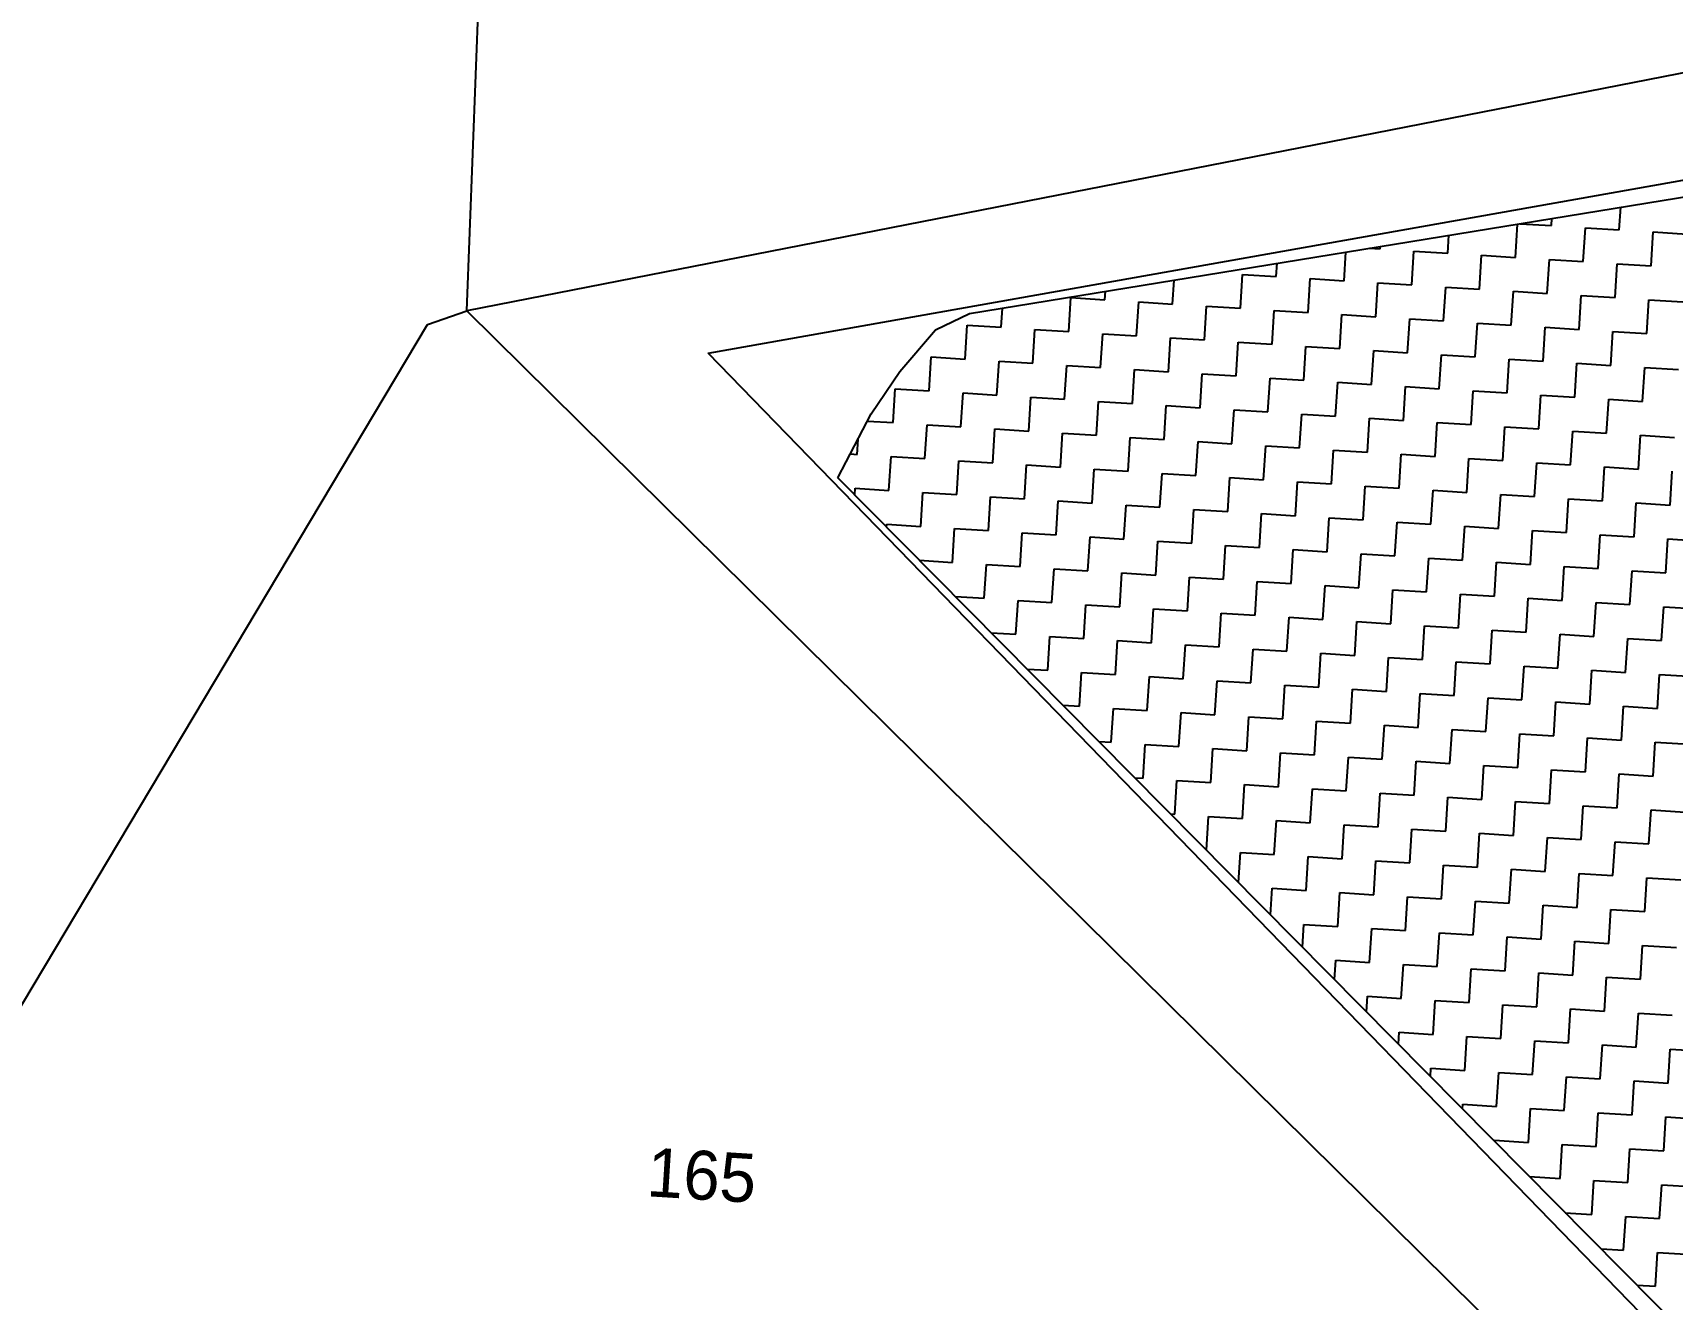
# Model space of a CAD drawing. Header units: metres. Extents: x 278801 to 279668, y 2074665 to 2075564.
# Drawn here: x 279489.3 to 279545.5, y 2075069.1 to 2075112.5 of the extents above; entities that cross this region are included whole.
import ezdxf
from ezdxf.enums import TextEntityAlignment as Align

# ---------------------------------------------------------------- set-up
doc = ezdxf.new("R2010")
doc.units = ezdxf.units.M
for name, color, linetype in [('POLY_HATCH', 12, 'Continuous'), ('POLY_PARCEL', 6, 'Continuous'), ('POLY_ROAD', 30, 'Continuous'), ('TEXT_PARCEL', 7, 'Continuous')]:
    doc.layers.add(name, color=color, linetype=linetype)
doc.styles.add('TEXT_MAP', font='', dxfattribs={"height": 1.8})
doc.styles.get('TEXT_MAP').set_extended_font_data('Kruti Dev 050')

msp = doc.modelspace()

# ---------------------------------------------------------------- linework, layer by layer
at = {"layer": 'POLY_HATCH'}
for p, q in [((279521.397, 2075102.911), (279554.375, 2075108.286)), ((279520.228, 2075102.354), (279521.397, 2075102.911)), ((279519.004, 2075100.919), (279520.228, 2075102.354)), ((279518.031, 2075099.468), (279519.004, 2075100.919)), ((279516.886, 2075097.272), (279518.031, 2075099.468)), ((279553.365, 2075060.42), (279516.886, 2075097.272))]:
    msp.add_line(p, q, dxfattribs=at)
at = {"layer": 'POLY_HATCH', "linetype": 'Continuous'}
for p, q in [((279543.69, 2075105.778), (279543.738, 2075106.553)), ((279540.131, 2075104.833), (279540.202, 2075105.976)), ((279540.286, 2075105.99), (279541.366, 2075105.923)), ((279541.366, 2075105.923), (279541.381, 2075106.168)), ((279542.455, 2075104.688), (279542.528, 2075105.85)), ((279542.528, 2075105.85), (279543.69, 2075105.778)), ((279537.807, 2075104.978), (279537.846, 2075105.592)), ((279544.779, 2075104.543), (279544.852, 2075105.705)), ((279544.852, 2075105.705), (279546.013, 2075105.633)), ((279534.249, 2075104.034), (279534.31, 2075105.016)), ((279535.11, 2075105.146), (279535.483, 2075105.123)), ((279535.483, 2075105.123), (279535.489, 2075105.208)), ((279536.573, 2075103.889), (279536.645, 2075105.051)), ((279536.645, 2075105.051), (279537.807, 2075104.978)), ((279538.897, 2075103.744), (279538.969, 2075104.906)), ((279538.969, 2075104.906), (279540.131, 2075104.833)), ((279541.221, 2075103.599), (279541.293, 2075104.761)), ((279541.293, 2075104.761), (279542.455, 2075104.688)), ((279530.691, 2075103.089), (279530.763, 2075104.251)), ((279530.763, 2075104.251), (279531.925, 2075104.179)), ((279531.925, 2075104.179), (279531.953, 2075104.632)), ((279543.545, 2075103.454), (279543.617, 2075104.616)), ((279543.617, 2075104.616), (279544.779, 2075104.543)), ((279526.043, 2075103.379), (279526.061, 2075103.672)), ((279528.367, 2075103.234), (279528.418, 2075104.056)), ((279533.014, 2075102.944), (279533.087, 2075104.106)), ((279533.087, 2075104.106), (279534.249, 2075104.034)), ((279535.338, 2075102.799), (279535.411, 2075103.961)), ((279535.411, 2075103.961), (279536.573, 2075103.889)), ((279537.662, 2075102.654), (279537.735, 2075103.816)), ((279537.735, 2075103.816), (279538.897, 2075103.744)), ((279539.986, 2075102.509), (279540.059, 2075103.671)), ((279540.059, 2075103.671), (279541.221, 2075103.599)), ((279522.484, 2075102.435), (279522.526, 2075103.095)), ((279524.808, 2075102.29), (279524.881, 2075103.452)), ((279524.881, 2075103.452), (279526.043, 2075103.379)), ((279527.132, 2075102.145), (279527.205, 2075103.307)), ((279527.205, 2075103.307), (279528.367, 2075103.234)), ((279529.456, 2075102), (279529.529, 2075103.162)), ((279529.529, 2075103.162), (279530.691, 2075103.089)), ((279531.78, 2075101.855), (279531.852, 2075103.017)), ((279531.852, 2075103.017), (279533.014, 2075102.944)), ((279542.31, 2075102.364), (279542.383, 2075103.526)), ((279542.383, 2075103.526), (279543.545, 2075103.454)), ((279544.634, 2075102.219), (279544.707, 2075103.381)), ((279544.707, 2075103.381), (279545.869, 2075103.309)), ((279521.25, 2075101.345), (279521.322, 2075102.507)), ((279521.322, 2075102.507), (279522.484, 2075102.435)), ((279534.104, 2075101.71), (279534.176, 2075102.872)), ((279534.176, 2075102.872), (279535.338, 2075102.799)), ((279536.428, 2075101.565), (279536.5, 2075102.727)), ((279536.5, 2075102.727), (279537.662, 2075102.654)), ((279538.752, 2075101.42), (279538.824, 2075102.582)), ((279538.824, 2075102.582), (279539.986, 2075102.509)), ((279523.574, 2075101.2), (279523.646, 2075102.362)), ((279523.646, 2075102.362), (279524.808, 2075102.29)), ((279525.898, 2075101.055), (279525.97, 2075102.217)), ((279525.97, 2075102.217), (279527.132, 2075102.145)), ((279528.222, 2075100.91), (279528.294, 2075102.072)), ((279528.294, 2075102.072), (279529.456, 2075102)), ((279530.546, 2075100.765), (279530.618, 2075101.927)), ((279530.618, 2075101.927), (279531.78, 2075101.855)), ((279541.076, 2075101.275), (279541.148, 2075102.437)), ((279541.148, 2075102.437), (279542.31, 2075102.364)), ((279543.4, 2075101.13), (279543.472, 2075102.292)), ((279543.472, 2075102.292), (279544.634, 2075102.219)), ((279520.015, 2075100.256), (279520.088, 2075101.418)), ((279520.088, 2075101.418), (279521.25, 2075101.345)), ((279532.869, 2075100.62), (279532.942, 2075101.782)), ((279532.942, 2075101.782), (279534.104, 2075101.71)), ((279535.193, 2075100.475), (279535.266, 2075101.637)), ((279535.266, 2075101.637), (279536.428, 2075101.565)), ((279537.517, 2075100.33), (279537.59, 2075101.492)), ((279537.59, 2075101.492), (279538.752, 2075101.42)), ((279539.841, 2075100.185), (279539.914, 2075101.347)), ((279539.914, 2075101.347), (279541.076, 2075101.275)), ((279522.339, 2075100.111), (279522.412, 2075101.273)), ((279522.412, 2075101.273), (279523.574, 2075101.2)), ((279524.663, 2075099.966), (279524.736, 2075101.128)), ((279524.736, 2075101.128), (279525.898, 2075101.055)), ((279526.987, 2075099.821), (279527.06, 2075100.983)), ((279527.06, 2075100.983), (279528.222, 2075100.91)), ((279529.311, 2075099.676), (279529.384, 2075100.838)), ((279529.384, 2075100.838), (279530.546, 2075100.765)), ((279542.165, 2075100.04), (279542.238, 2075101.202)), ((279542.238, 2075101.202), (279543.4, 2075101.13)), ((279544.489, 2075099.895), (279544.562, 2075101.057)), ((279544.562, 2075101.057), (279545.724, 2075100.985)), ((279518.781, 2075099.166), (279518.853, 2075100.328)), ((279518.853, 2075100.328), (279520.015, 2075100.256)), ((279531.635, 2075099.531), (279531.708, 2075100.693)), ((279531.708, 2075100.693), (279532.869, 2075100.62)), ((279533.959, 2075099.386), (279534.031, 2075100.548)), ((279534.031, 2075100.548), (279535.193, 2075100.475)), ((279536.283, 2075099.241), (279536.355, 2075100.403)), ((279536.355, 2075100.403), (279537.517, 2075100.33)), ((279538.607, 2075099.096), (279538.679, 2075100.258)), ((279538.679, 2075100.258), (279539.841, 2075100.185)), ((279521.105, 2075099.021), (279521.177, 2075100.183)), ((279521.177, 2075100.183), (279522.339, 2075100.111)), ((279523.429, 2075098.876), (279523.501, 2075100.038)), ((279523.501, 2075100.038), (279524.663, 2075099.966)), ((279525.753, 2075098.731), (279525.825, 2075099.893)), ((279525.825, 2075099.893), (279526.987, 2075099.821)), ((279528.077, 2075098.586), (279528.149, 2075099.748)), ((279528.149, 2075099.748), (279529.311, 2075099.676)), ((279540.931, 2075098.951), (279541.003, 2075100.113)), ((279541.003, 2075100.113), (279542.165, 2075100.04)), ((279543.255, 2075098.806), (279543.327, 2075099.968)), ((279543.327, 2075099.968), (279544.489, 2075099.895)), ((279517.902, 2075099.221), (279518.781, 2075099.166)), ((279519.87, 2075097.932), (279519.943, 2075099.094)), ((279519.943, 2075099.094), (279521.105, 2075099.021)), ((279530.401, 2075098.441), (279530.473, 2075099.603)), ((279530.473, 2075099.603), (279531.635, 2075099.531)), ((279532.725, 2075098.296), (279532.797, 2075099.458)), ((279532.797, 2075099.458), (279533.959, 2075099.386)), ((279535.048, 2075098.151), (279535.121, 2075099.313)), ((279535.121, 2075099.313), (279536.283, 2075099.241)), ((279537.372, 2075098.006), (279537.445, 2075099.168)), ((279537.445, 2075099.168), (279538.607, 2075099.096)), ((279517.547, 2075098.077), (279517.579, 2075098.602)), ((279522.194, 2075097.787), (279522.267, 2075098.949)), ((279522.267, 2075098.949), (279523.429, 2075098.876)), ((279524.518, 2075097.642), (279524.591, 2075098.804)), ((279524.591, 2075098.804), (279525.753, 2075098.731)), ((279526.842, 2075097.497), (279526.915, 2075098.659)), ((279526.915, 2075098.659), (279528.077, 2075098.586)), ((279529.166, 2075097.352), (279529.239, 2075098.514)), ((279529.239, 2075098.514), (279530.401, 2075098.441)), ((279539.696, 2075097.861), (279539.769, 2075099.023)), ((279539.769, 2075099.023), (279540.931, 2075098.951)), ((279542.02, 2075097.716), (279542.093, 2075098.878)), ((279542.093, 2075098.878), (279543.255, 2075098.806)), ((279544.344, 2075097.572), (279544.417, 2075098.733)), ((279544.417, 2075098.733), (279545.579, 2075098.661)), ((279517.313, 2075098.091), (279517.547, 2075098.077)), ((279518.636, 2075096.842), (279518.709, 2075098.004)), ((279518.709, 2075098.004), (279519.87, 2075097.932)), ((279531.49, 2075097.207), (279531.563, 2075098.369)), ((279531.563, 2075098.369), (279532.725, 2075098.296)), ((279533.814, 2075097.062), (279533.886, 2075098.224)), ((279533.886, 2075098.224), (279535.048, 2075098.151)), ((279536.138, 2075096.917), (279536.21, 2075098.079)), ((279536.21, 2075098.079), (279537.372, 2075098.006)), ((279520.96, 2075096.697), (279521.032, 2075097.859)), ((279521.032, 2075097.859), (279522.194, 2075097.787)), ((279523.284, 2075096.552), (279523.356, 2075097.714)), ((279523.356, 2075097.714), (279524.518, 2075097.642)), ((279525.608, 2075096.407), (279525.68, 2075097.569)), ((279525.68, 2075097.569), (279526.842, 2075097.497)), ((279527.932, 2075096.262), (279528.004, 2075097.424)), ((279528.004, 2075097.424), (279529.166, 2075097.352)), ((279538.462, 2075096.772), (279538.534, 2075097.934)), ((279538.534, 2075097.934), (279539.696, 2075097.861)), ((279540.786, 2075096.627), (279540.858, 2075097.789)), ((279540.858, 2075097.789), (279542.02, 2075097.716)), ((279543.11, 2075096.482), (279543.182, 2075097.644)), ((279543.182, 2075097.644), (279544.344, 2075097.572)), ((279545.434, 2075096.337), (279545.506, 2075097.499)), ((279517.46, 2075096.692), (279517.474, 2075096.915)), ((279517.474, 2075096.915), (279518.636, 2075096.842)), ((279530.256, 2075096.117), (279530.328, 2075097.279)), ((279530.328, 2075097.279), (279531.49, 2075097.207)), ((279532.58, 2075095.972), (279532.652, 2075097.134)), ((279532.652, 2075097.134), (279533.814, 2075097.062)), ((279534.903, 2075095.827), (279534.976, 2075096.989)), ((279534.976, 2075096.989), (279536.138, 2075096.917)), ((279537.227, 2075095.683), (279537.3, 2075096.844)), ((279537.3, 2075096.844), (279538.462, 2075096.772)), ((279519.725, 2075095.608), (279519.798, 2075096.77)), ((279519.798, 2075096.77), (279520.96, 2075096.697)), ((279522.049, 2075095.463), (279522.122, 2075096.625)), ((279522.122, 2075096.625), (279523.284, 2075096.552)), ((279524.373, 2075095.318), (279524.446, 2075096.48)), ((279524.446, 2075096.48), (279525.608, 2075096.407)), ((279526.697, 2075095.173), (279526.77, 2075096.335)), ((279526.77, 2075096.335), (279527.932, 2075096.262)), ((279539.551, 2075095.538), (279539.624, 2075096.699)), ((279539.624, 2075096.699), (279540.786, 2075096.627)), ((279541.875, 2075095.393), (279541.948, 2075096.555)), ((279541.948, 2075096.555), (279543.11, 2075096.482)), ((279544.199, 2075095.248), (279544.272, 2075096.41)), ((279544.272, 2075096.41), (279545.434, 2075096.337)), ((279529.021, 2075095.028), (279529.094, 2075096.19)), ((279529.094, 2075096.19), (279530.256, 2075096.117)), ((279531.345, 2075094.883), (279531.418, 2075096.045)), ((279531.418, 2075096.045), (279532.58, 2075095.972)), ((279533.669, 2075094.738), (279533.742, 2075095.9)), ((279533.742, 2075095.9), (279534.903, 2075095.827)), ((279535.993, 2075094.593), (279536.065, 2075095.755)), ((279536.065, 2075095.755), (279537.227, 2075095.683)), ((279518.557, 2075095.583), (279518.564, 2075095.68)), ((279518.564, 2075095.68), (279519.725, 2075095.608)), ((279520.815, 2075094.373), (279520.887, 2075095.535)), ((279520.887, 2075095.535), (279522.049, 2075095.463)), ((279523.139, 2075094.228), (279523.211, 2075095.39)), ((279523.211, 2075095.39), (279524.373, 2075095.318)), ((279525.463, 2075094.083), (279525.535, 2075095.245)), ((279525.535, 2075095.245), (279526.697, 2075095.173)), ((279538.317, 2075094.448), (279538.389, 2075095.61)), ((279538.389, 2075095.61), (279539.551, 2075095.538)), ((279540.641, 2075094.303), (279540.713, 2075095.465)), ((279540.713, 2075095.465), (279541.875, 2075095.393)), ((279542.965, 2075094.158), (279543.037, 2075095.32)), ((279543.037, 2075095.32), (279544.199, 2075095.248)), ((279545.289, 2075094.013), (279545.361, 2075095.175)), ((279545.361, 2075095.175), (279546.523, 2075095.103)), ((279527.787, 2075093.938), (279527.859, 2075095.1)), ((279527.859, 2075095.1), (279529.021, 2075095.028)), ((279530.111, 2075093.793), (279530.183, 2075094.955)), ((279530.183, 2075094.955), (279531.345, 2075094.883)), ((279532.435, 2075093.649), (279532.507, 2075094.81)), ((279532.507, 2075094.81), (279533.669, 2075094.738)), ((279534.759, 2075093.504), (279534.831, 2075094.666)), ((279534.831, 2075094.666), (279535.993, 2075094.593)), ((279519.686, 2075094.444), (279520.815, 2075094.373)), ((279521.904, 2075093.139), (279521.977, 2075094.301)), ((279521.977, 2075094.301), (279523.139, 2075094.228)), ((279524.228, 2075092.994), (279524.301, 2075094.156)), ((279524.301, 2075094.156), (279525.463, 2075094.083)), ((279526.552, 2075092.849), (279526.625, 2075094.011)), ((279526.625, 2075094.011), (279527.787, 2075093.938)), ((279537.082, 2075093.359), (279537.155, 2075094.521)), ((279537.155, 2075094.521), (279538.317, 2075094.448)), ((279539.406, 2075093.214), (279539.479, 2075094.376)), ((279539.479, 2075094.376), (279540.641, 2075094.303)), ((279541.73, 2075093.069), (279541.803, 2075094.231)), ((279541.803, 2075094.231), (279542.965, 2075094.158)), ((279544.054, 2075092.924), (279544.127, 2075094.086)), ((279544.127, 2075094.086), (279545.289, 2075094.013)), ((279528.876, 2075092.704), (279528.949, 2075093.866)), ((279528.949, 2075093.866), (279530.111, 2075093.793)), ((279531.2, 2075092.559), (279531.273, 2075093.721)), ((279531.273, 2075093.721), (279532.435, 2075093.649)), ((279533.524, 2075092.414), (279533.597, 2075093.576)), ((279533.597, 2075093.576), (279534.759, 2075093.504)), ((279520.916, 2075093.201), (279521.904, 2075093.139)), ((279522.994, 2075091.904), (279523.066, 2075093.066)), ((279523.066, 2075093.066), (279524.228, 2075092.994)), ((279525.318, 2075091.76), (279525.39, 2075092.921)), ((279525.39, 2075092.921), (279526.552, 2075092.849)), ((279535.848, 2075092.269), (279535.92, 2075093.431)), ((279535.92, 2075093.431), (279537.082, 2075093.359)), ((279538.172, 2075092.124), (279538.244, 2075093.286)), ((279538.244, 2075093.286), (279539.406, 2075093.214)), ((279540.496, 2075091.979), (279540.568, 2075093.141)), ((279540.568, 2075093.141), (279541.73, 2075093.069)), ((279542.82, 2075091.834), (279542.892, 2075092.996)), ((279542.892, 2075092.996), (279544.054, 2075092.924)), ((279527.642, 2075091.615), (279527.714, 2075092.776)), ((279527.714, 2075092.776), (279528.876, 2075092.704)), ((279529.966, 2075091.47), (279530.038, 2075092.632)), ((279530.038, 2075092.632), (279531.2, 2075092.559)), ((279532.29, 2075091.325), (279532.362, 2075092.487)), ((279532.362, 2075092.487), (279533.524, 2075092.414)), ((279534.614, 2075091.18), (279534.686, 2075092.342)), ((279534.686, 2075092.342), (279535.848, 2075092.269)), ((279545.144, 2075091.689), (279545.216, 2075092.851)), ((279545.216, 2075092.851), (279546.378, 2075092.779)), ((279522.147, 2075091.957), (279522.994, 2075091.904)), ((279524.083, 2075090.67), (279524.156, 2075091.832)), ((279524.156, 2075091.832), (279525.318, 2075091.76)), ((279536.937, 2075091.035), (279537.01, 2075092.197)), ((279537.01, 2075092.197), (279538.172, 2075092.124)), ((279539.261, 2075090.89), (279539.334, 2075092.052)), ((279539.334, 2075092.052), (279540.496, 2075091.979)), ((279541.585, 2075090.745), (279541.658, 2075091.907)), ((279541.658, 2075091.907), (279542.82, 2075091.834)), ((279543.909, 2075090.6), (279543.982, 2075091.762)), ((279543.982, 2075091.762), (279545.144, 2075091.689)), ((279526.407, 2075090.525), (279526.48, 2075091.687)), ((279526.48, 2075091.687), (279527.642, 2075091.615)), ((279528.731, 2075090.38), (279528.804, 2075091.542)), ((279528.804, 2075091.542), (279529.966, 2075091.47)), ((279531.055, 2075090.235), (279531.128, 2075091.397)), ((279531.128, 2075091.397), (279532.29, 2075091.325)), ((279533.379, 2075090.09), (279533.452, 2075091.252)), ((279533.452, 2075091.252), (279534.614, 2075091.18)), ((279523.378, 2075090.714), (279524.083, 2075090.67)), ((279535.703, 2075089.945), (279535.775, 2075091.107)), ((279535.775, 2075091.107), (279536.937, 2075091.035)), ((279538.027, 2075089.8), (279538.099, 2075090.962)), ((279538.099, 2075090.962), (279539.261, 2075090.89)), ((279540.351, 2075089.655), (279540.423, 2075090.817)), ((279540.423, 2075090.817), (279541.585, 2075090.745)), ((279542.675, 2075089.51), (279542.747, 2075090.672)), ((279542.747, 2075090.672), (279543.909, 2075090.6)), ((279525.173, 2075089.436), (279525.245, 2075090.598)), ((279525.245, 2075090.598), (279526.407, 2075090.525)), ((279527.497, 2075089.291), (279527.569, 2075090.453)), ((279527.569, 2075090.453), (279528.731, 2075090.38)), ((279529.821, 2075089.146), (279529.893, 2075090.308)), ((279529.893, 2075090.308), (279531.055, 2075090.235)), ((279532.145, 2075089.001), (279532.217, 2075090.163)), ((279532.217, 2075090.163), (279533.379, 2075090.09)), ((279544.999, 2075089.365), (279545.071, 2075090.527)), ((279545.071, 2075090.527), (279546.233, 2075090.455)), ((279534.469, 2075088.856), (279534.541, 2075090.018)), ((279534.541, 2075090.018), (279535.703, 2075089.945)), ((279536.792, 2075088.711), (279536.865, 2075089.873)), ((279536.865, 2075089.873), (279538.027, 2075089.8)), ((279539.116, 2075088.566), (279539.189, 2075089.728)), ((279539.189, 2075089.728), (279540.351, 2075089.655)), ((279541.44, 2075088.421), (279541.513, 2075089.583)), ((279541.513, 2075089.583), (279542.675, 2075089.51)), ((279524.608, 2075089.471), (279525.173, 2075089.436)), ((279526.262, 2075088.201), (279526.335, 2075089.363)), ((279526.335, 2075089.363), (279527.497, 2075089.291)), ((279528.586, 2075088.056), (279528.659, 2075089.218)), ((279528.659, 2075089.218), (279529.821, 2075089.146)), ((279530.91, 2075087.911), (279530.983, 2075089.073)), ((279530.983, 2075089.073), (279532.145, 2075089.001)), ((279543.764, 2075088.276), (279543.837, 2075089.438)), ((279543.837, 2075089.438), (279544.999, 2075089.365)), ((279533.234, 2075087.766), (279533.307, 2075088.928)), ((279533.307, 2075088.928), (279534.469, 2075088.856)), ((279535.558, 2075087.621), (279535.631, 2075088.783)), ((279535.631, 2075088.783), (279536.792, 2075088.711)), ((279537.882, 2075087.476), (279537.954, 2075088.638)), ((279537.954, 2075088.638), (279539.116, 2075088.566)), ((279540.206, 2075087.331), (279540.278, 2075088.493)), ((279540.278, 2075088.493), (279541.44, 2075088.421)), ((279525.839, 2075088.228), (279526.262, 2075088.201)), ((279527.352, 2075086.967), (279527.424, 2075088.129)), ((279527.424, 2075088.129), (279528.586, 2075088.056)), ((279529.676, 2075086.822), (279529.748, 2075087.984)), ((279529.748, 2075087.984), (279530.91, 2075087.911)), ((279532, 2075086.677), (279532.072, 2075087.839)), ((279532.072, 2075087.839), (279533.234, 2075087.766)), ((279542.53, 2075087.186), (279542.602, 2075088.348)), ((279542.602, 2075088.348), (279543.764, 2075088.276)), ((279544.854, 2075087.041), (279544.926, 2075088.203)), ((279544.926, 2075088.203), (279546.088, 2075088.131)), ((279534.324, 2075086.532), (279534.396, 2075087.694)), ((279534.396, 2075087.694), (279535.558, 2075087.621)), ((279536.648, 2075086.387), (279536.72, 2075087.549)), ((279536.72, 2075087.549), (279537.882, 2075087.476)), ((279538.971, 2075086.242), (279539.044, 2075087.404)), ((279539.044, 2075087.404), (279540.206, 2075087.331)), ((279541.295, 2075086.097), (279541.368, 2075087.259)), ((279541.368, 2075087.259), (279542.53, 2075087.186)), ((279527.07, 2075086.984), (279527.352, 2075086.967)), ((279528.441, 2075085.732), (279528.514, 2075086.894)), ((279528.514, 2075086.894), (279529.676, 2075086.822)), ((279530.765, 2075085.587), (279530.838, 2075086.749)), ((279530.838, 2075086.749), (279532, 2075086.677)), ((279543.619, 2075085.952), (279543.692, 2075087.114)), ((279543.692, 2075087.114), (279544.854, 2075087.041)), ((279533.089, 2075085.442), (279533.162, 2075086.604)), ((279533.162, 2075086.604), (279534.324, 2075086.532)), ((279535.413, 2075085.297), (279535.486, 2075086.459)), ((279535.486, 2075086.459), (279536.648, 2075086.387)), ((279537.737, 2075085.152), (279537.809, 2075086.314)), ((279537.809, 2075086.314), (279538.971, 2075086.242)), ((279540.061, 2075085.007), (279540.133, 2075086.169)), ((279540.133, 2075086.169), (279541.295, 2075086.097)), ((279528.3, 2075085.741), (279528.441, 2075085.732)), ((279529.531, 2075084.498), (279529.603, 2075085.66)), ((279529.603, 2075085.66), (279530.765, 2075085.587)), ((279542.385, 2075084.862), (279542.457, 2075086.024)), ((279542.457, 2075086.024), (279543.619, 2075085.952)), ((279544.709, 2075084.717), (279544.781, 2075085.879)), ((279544.781, 2075085.879), (279545.943, 2075085.807)), ((279531.855, 2075084.353), (279531.927, 2075085.515)), ((279531.927, 2075085.515), (279533.089, 2075085.442)), ((279534.179, 2075084.208), (279534.251, 2075085.37)), ((279534.251, 2075085.37), (279535.413, 2075085.297)), ((279536.503, 2075084.063), (279536.575, 2075085.225)), ((279536.575, 2075085.225), (279537.737, 2075085.152)), ((279538.826, 2075083.918), (279538.899, 2075085.08)), ((279538.899, 2075085.08), (279540.061, 2075085.007)), ((279541.15, 2075083.773), (279541.223, 2075084.935)), ((279541.223, 2075084.935), (279542.385, 2075084.862)), ((279543.474, 2075083.628), (279543.547, 2075084.79)), ((279543.547, 2075084.79), (279544.709, 2075084.717)), ((279530.628, 2075083.389), (279530.693, 2075084.425)), ((279530.693, 2075084.425), (279531.855, 2075084.353)), ((279532.944, 2075083.118), (279533.017, 2075084.28)), ((279533.017, 2075084.28), (279534.179, 2075084.208)), ((279535.268, 2075082.973), (279535.341, 2075084.135)), ((279535.341, 2075084.135), (279536.503, 2075084.063)), ((279537.592, 2075082.828), (279537.665, 2075083.99)), ((279537.665, 2075083.99), (279538.826, 2075083.918)), ((279539.916, 2075082.683), (279539.988, 2075083.845)), ((279539.988, 2075083.845), (279541.15, 2075083.773)), ((279542.24, 2075082.539), (279542.312, 2075083.7)), ((279542.312, 2075083.7), (279543.474, 2075083.628)), ((279544.564, 2075082.394), (279544.636, 2075083.556)), ((279544.636, 2075083.556), (279545.798, 2075083.483)), ((279531.725, 2075082.281), (279531.782, 2075083.191)), ((279531.782, 2075083.191), (279532.944, 2075083.118)), ((279534.034, 2075081.884), (279534.106, 2075083.046)), ((279534.106, 2075083.046), (279535.268, 2075082.973)), ((279536.358, 2075081.739), (279536.43, 2075082.901)), ((279536.43, 2075082.901), (279537.592, 2075082.828)), ((279538.682, 2075081.594), (279538.754, 2075082.756)), ((279538.754, 2075082.756), (279539.916, 2075082.683)), ((279541.005, 2075081.449), (279541.078, 2075082.611)), ((279541.078, 2075082.611), (279542.24, 2075082.539)), ((279543.329, 2075081.304), (279543.402, 2075082.466)), ((279543.402, 2075082.466), (279544.564, 2075082.394)), ((279532.823, 2075081.172), (279532.872, 2075081.956)), ((279532.872, 2075081.956), (279534.034, 2075081.884)), ((279535.123, 2075080.649), (279535.196, 2075081.811)), ((279535.196, 2075081.811), (279536.358, 2075081.739)), ((279537.447, 2075080.505), (279537.52, 2075081.666)), ((279537.52, 2075081.666), (279538.682, 2075081.594)), ((279539.771, 2075080.36), (279539.843, 2075081.522)), ((279539.843, 2075081.522), (279541.005, 2075081.449)), ((279542.095, 2075080.215), (279542.167, 2075081.377)), ((279542.167, 2075081.377), (279543.329, 2075081.304)), ((279544.419, 2075080.07), (279544.491, 2075081.232)), ((279544.491, 2075081.232), (279545.653, 2075081.159)), ((279533.92, 2075080.064), (279533.961, 2075080.722)), ((279533.961, 2075080.722), (279535.123, 2075080.649)), ((279536.213, 2075079.415), (279536.285, 2075080.577)), ((279536.285, 2075080.577), (279537.447, 2075080.505)), ((279538.537, 2075079.27), (279538.609, 2075080.432)), ((279538.609, 2075080.432), (279539.771, 2075080.36)), ((279540.86, 2075079.125), (279540.933, 2075080.287)), ((279540.933, 2075080.287), (279542.095, 2075080.215)), ((279543.184, 2075078.98), (279543.257, 2075080.142)), ((279543.257, 2075080.142), (279544.419, 2075080.07)), ((279535.017, 2075078.955), (279535.051, 2075079.488)), ((279535.051, 2075079.488), (279536.213, 2075079.415)), ((279537.302, 2075078.181), (279537.375, 2075079.343)), ((279537.375, 2075079.343), (279538.537, 2075079.27)), ((279539.626, 2075078.036), (279539.698, 2075079.198)), ((279539.698, 2075079.198), (279540.86, 2075079.125)), ((279541.95, 2075077.891), (279542.022, 2075079.053)), ((279542.022, 2075079.053), (279543.184, 2075078.98)), ((279544.274, 2075077.746), (279544.346, 2075078.908)), ((279544.346, 2075078.908), (279545.508, 2075078.835)), ((279536.115, 2075077.847), (279536.14, 2075078.253)), ((279536.14, 2075078.253), (279537.302, 2075078.181)), ((279538.392, 2075076.946), (279538.464, 2075078.108)), ((279538.464, 2075078.108), (279539.626, 2075078.036)), ((279540.715, 2075076.801), (279540.788, 2075077.963)), ((279540.788, 2075077.963), (279541.95, 2075077.891)), ((279543.039, 2075076.656), (279543.112, 2075077.818)), ((279543.112, 2075077.818), (279544.274, 2075077.746)), ((279545.363, 2075076.511), (279545.436, 2075077.673)), ((279545.436, 2075077.673), (279546.598, 2075077.601)), ((279537.212, 2075076.738), (279537.23, 2075077.019)), ((279537.23, 2075077.019), (279538.392, 2075076.946)), ((279539.481, 2075075.712), (279539.554, 2075076.874)), ((279539.554, 2075076.874), (279540.715, 2075076.801)), ((279541.805, 2075075.567), (279541.877, 2075076.729)), ((279541.877, 2075076.729), (279543.039, 2075076.656)), ((279544.129, 2075075.422), (279544.201, 2075076.584)), ((279544.201, 2075076.584), (279545.363, 2075076.511)), ((279538.309, 2075075.63), (279538.319, 2075075.784)), ((279538.319, 2075075.784), (279539.481, 2075075.712)), ((279540.571, 2075074.477), (279540.643, 2075075.639)), ((279540.643, 2075075.639), (279541.805, 2075075.567)), ((279542.894, 2075074.332), (279542.967, 2075075.494)), ((279542.967, 2075075.494), (279544.129, 2075075.422)), ((279545.218, 2075074.187), (279545.291, 2075075.349)), ((279545.291, 2075075.349), (279546.453, 2075075.277)), ((279539.407, 2075074.521), (279539.409, 2075074.55)), ((279539.409, 2075074.55), (279540.571, 2075074.477)), ((279541.66, 2075073.243), (279541.732, 2075074.405)), ((279541.732, 2075074.405), (279542.894, 2075074.332)), ((279543.984, 2075073.098), (279544.056, 2075074.26)), ((279544.056, 2075074.26), (279545.218, 2075074.187)), ((279540.607, 2075073.309), (279541.66, 2075073.243)), ((279542.749, 2075072.008), (279542.822, 2075073.17)), ((279542.822, 2075073.17), (279543.984, 2075073.098)), ((279545.073, 2075071.863), (279545.146, 2075073.025)), ((279545.146, 2075073.025), (279546.308, 2075072.953)), ((279541.838, 2075072.065), (279542.749, 2075072.008)), ((279543.839, 2075070.774), (279543.911, 2075071.936)), ((279543.911, 2075071.936), (279545.073, 2075071.863)), ((279543.069, 2075070.822), (279543.839, 2075070.774)), ((279544.928, 2075069.539), (279545.001, 2075070.701)), ((279545.001, 2075070.701), (279546.163, 2075070.629)), ((279544.299, 2075069.579), (279544.928, 2075069.539))]:
    msp.add_line(p, q, dxfattribs=at)
at = {"layer": 'POLY_PARCEL'}
for p, q in [((279504.152, 2075103.002), (279505.239, 2075131.345)), ((279502.8, 2075102.529), (279504.152, 2075103.002)), ((279488.571, 2075078.661), (279502.8, 2075102.529))]:
    msp.add_line(p, q, dxfattribs=at)
at = {"layer": 'POLY_ROAD'}
for p, q in [((279552.096, 2075112.38), (279504.152, 2075103.002)), ((279512.438, 2075101.545), (279556.682, 2075109.402)), ((279504.152, 2075103.002), (279548.643, 2075059.056)), ((279553, 2075059.794), (279512.438, 2075101.545))]:
    msp.add_line(p, q, dxfattribs=at)

# ---------------------------------------------------------------- texts
at = {"layer": 'TEXT_PARCEL', "style": 'TEXT_MAP'}
msp.add_text('165', height=1.6765, rotation=356.4305, dxfattribs=at).set_placement((279512.215, 2075073.353), align=Align.MIDDLE)

doc.saveas('drawing.dxf')
